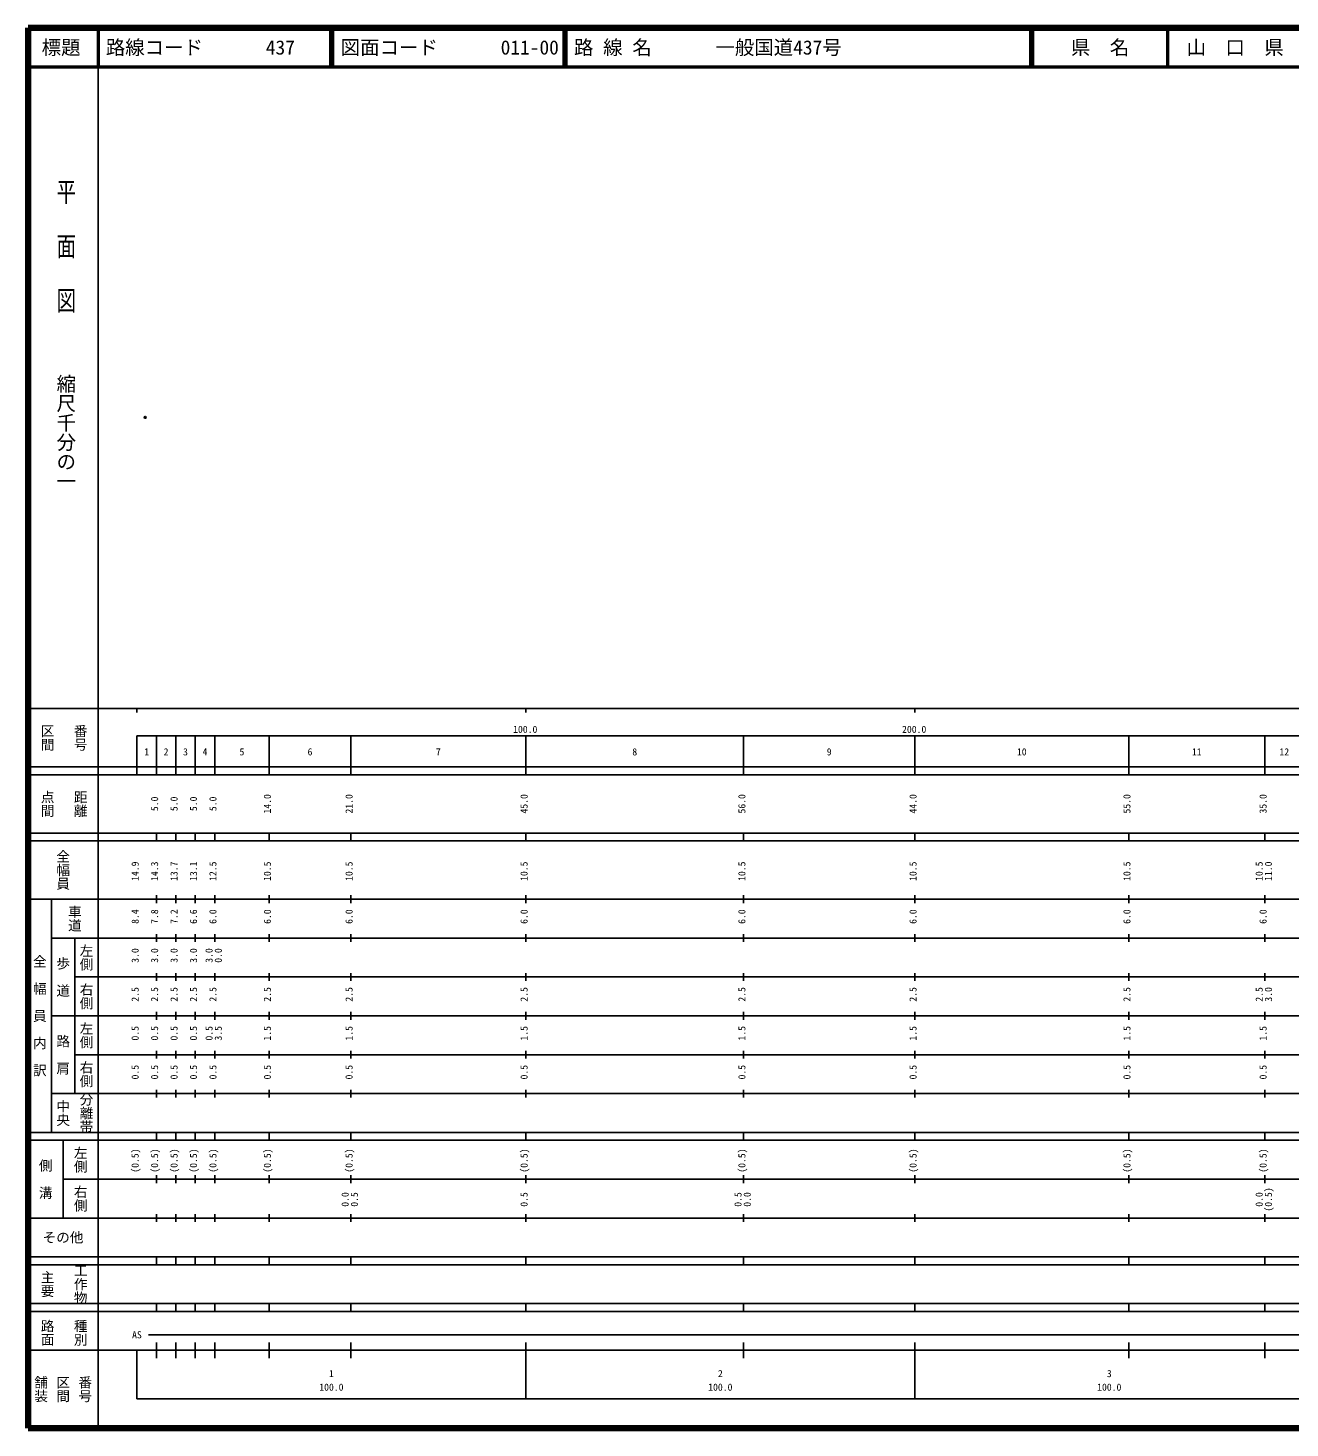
# Model space of a CAD drawing. Units: millimetres on the paper. Extents: x 40 to 680, y 20 to 380.
# Drawn here: x 40 to 364.5, y 20 to 380 of the extents above; entities that cross this region are included whole.
import ezdxf
from ezdxf.enums import TextEntityAlignment as Align

# ---------------------------------------------------------------- set-up
doc = ezdxf.new("R2010")
doc.units = ezdxf.units.MM
doc.header["$PDMODE"] = 32
doc.header["$PDSIZE"] = 0.5
doc.layers.add('M-OTRS', color=6, linetype='Continuous')
doc.layers.add('M-TTL-TXT', color=7, linetype='Continuous')
for name, color, linetype, lineweight in [('M-TTL', 2, 'Continuous', 140), ('M-TTL-BAND', 7, 'Continuous', 25), ('M-TTL-LINE', 7, 'Continuous', 50)]:
    doc.layers.add(name, color=color, linetype=linetype, lineweight=lineweight)
doc.styles.add('@ＭＳ ゴシック', font='')
doc.styles.add('ＭＳ ゴシック', font='')
doc.styles.get('@ＭＳ ゴシック').set_extended_font_data('@MS Gothic')
doc.styles.get('ＭＳ ゴシック').set_extended_font_data('MS Gothic')

msp = doc.modelspace()

# ---------------------------------------------------------------- linework, layer by layer
at = {"layer": 'M-OTRS'}
msp.add_point((70.154, 279.879), dxfattribs=at)
at = {"layer": 'M-TTL'}
for p, q in [((40, 380), (40, 20)), ((680, 380), (40, 380)), ((40, 20), (680, 20))]:
    msp.add_line(p, q, dxfattribs=at)
at = {"layer": 'M-TTL-BAND'}
for p, q in [((58, 370), (58, 20)), ((40, 205), (579, 205)), ((68, 205), (68, 204)), ((168, 205), (168, 204)), ((268, 205), (268, 204)), ((68, 198), (579, 198)), ((68, 198), (68, 188)), ((73, 188), (73, 198)), ((78, 188), (78, 198)), ((83, 188), (83, 198)), ((88, 188), (88, 198)), ((102, 188), (102, 198)), ((123, 188), (123, 198)), ((168, 188), (168, 198)), ((224, 188), (224, 198)), ((268, 188), (268, 198)), ((323, 188), (323, 198)), ((358, 188), (358, 198)), ((40, 190), (579, 190)), ((40, 188), (579, 188)), ((40, 173), (579, 173)), ((73, 171), (73, 173)), ((78, 171), (78, 173)), ((83, 171), (83, 173)), ((88, 171), (88, 173)), ((102, 171), (102, 173)), ((123, 171), (123, 173)), ((168, 171), (168, 173)), ((224, 171), (224, 173)), ((268, 171), (268, 173)), ((323, 171), (323, 173)), ((358, 171), (358, 173)), ((40, 171), (579, 171)), ((40, 156), (579, 156)), ((46, 96), (46, 156)), ((73, 155), (73, 157)), ((78, 155), (78, 157)), ((83, 155), (83, 157)), ((88, 155), (88, 157)), ((102, 155), (102, 157)), ((123, 155), (123, 157)), ((168, 155), (168, 157)), ((224, 155), (224, 157)), ((268, 155), (268, 157)), ((323, 155), (323, 157)), ((358, 155), (358, 157)), ((46, 146), (579, 146)), ((52, 146), (52, 106)), ((73, 145), (73, 147)), ((78, 145), (78, 147)), ((83, 145), (83, 147)), ((88, 145), (88, 147)), ((102, 145), (102, 147)), ((123, 145), (123, 147)), ((168, 145), (168, 147)), ((224, 145), (224, 147)), ((268, 145), (268, 147)), ((323, 145), (323, 147)), ((358, 145), (358, 147)), ((73, 135), (73, 137)), ((78, 135), (78, 137)), ((83, 135), (83, 137)), ((88, 135), (88, 137)), ((102, 135), (102, 137)), ((123, 135), (123, 137)), ((168, 135), (168, 137)), ((224, 135), (224, 137)), ((268, 135), (268, 137)), ((323, 135), (323, 137)), ((358, 135), (358, 137)), ((52, 136), (579, 136)), ((46, 126), (579, 126)), ((73, 125), (73, 127)), ((78, 125), (78, 127)), ((83, 125), (83, 127)), ((88, 125), (88, 127)), ((102, 125), (102, 127)), ((123, 125), (123, 127)), ((168, 125), (168, 127)), ((224, 125), (224, 127)), ((268, 125), (268, 127)), ((323, 125), (323, 127)), ((358, 125), (358, 127)), ((52, 116), (579, 116)), ((73, 115), (73, 117)), ((78, 115), (78, 117)), ((83, 115), (83, 117)), ((88, 115), (88, 117)), ((102, 115), (102, 117)), ((123, 115), (123, 117)), ((168, 115), (168, 117)), ((224, 115), (224, 117)), ((268, 115), (268, 117)), ((323, 115), (323, 117)), ((358, 115), (358, 117)), ((46, 106), (579, 106)), ((73, 105), (73, 107)), ((78, 105), (78, 107)), ((83, 105), (83, 107)), ((88, 105), (88, 107)), ((102, 105), (102, 107)), ((123, 105), (123, 107)), ((168, 105), (168, 107)), ((224, 105), (224, 107)), ((268, 105), (268, 107)), ((323, 105), (323, 107)), ((358, 105), (358, 107)), ((40, 96), (579, 96)), ((40, 94), (579, 94)), ((49, 94), (49, 74)), ((73, 94), (73, 96)), ((78, 94), (78, 96)), ((83, 94), (83, 96)), ((88, 94), (88, 96)), ((102, 94), (102, 96)), ((123, 94), (123, 96)), ((168, 94), (168, 96)), ((224, 94), (224, 96)), ((268, 94), (268, 96)), ((323, 94), (323, 96)), ((358, 94), (358, 96)), ((49, 84), (579, 84)), ((73, 83), (73, 85)), ((78, 83), (78, 85)), ((83, 83), (83, 85)), ((88, 83), (88, 85)), ((102, 83), (102, 85)), ((123, 83), (123, 85)), ((168, 83), (168, 85)), ((224, 83), (224, 85)), ((268, 83), (268, 85)), ((323, 83), (323, 85)), ((358, 83), (358, 85)), ((40, 74), (579, 74)), ((73, 73), (73, 75)), ((78, 73), (78, 75)), ((83, 73), (83, 75)), ((88, 73), (88, 75)), ((102, 73), (102, 75)), ((123, 73), (123, 75)), ((168, 73), (168, 75)), ((224, 73), (224, 75)), ((268, 73), (268, 75)), ((323, 73), (323, 75)), ((358, 73), (358, 75)), ((40, 64), (579, 64)), ((40, 62), (579, 62)), ((73, 62), (73, 64)), ((78, 62), (78, 64)), ((83, 62), (83, 64)), ((88, 62), (88, 64)), ((102, 62), (102, 64)), ((123, 62), (123, 64)), ((168, 62), (168, 64)), ((224, 62), (224, 64)), ((268, 62), (268, 64)), ((323, 62), (323, 64)), ((358, 62), (358, 64)), ((40, 52), (579, 52)), ((73, 50), (73, 52)), ((78, 50), (78, 52)), ((83, 50), (83, 52)), ((88, 50), (88, 52)), ((102, 50), (102, 52)), ((123, 50), (123, 52)), ((168, 50), (168, 52)), ((224, 50), (224, 52)), ((268, 50), (268, 52)), ((323, 50), (323, 52)), ((358, 50), (358, 52)), ((40, 50), (579, 50)), ((71, 44), (560, 44)), ((40, 40), (579, 40)), ((68, 40), (68, 27.5)), ((73, 38), (73, 42)), ((78, 38), (78, 42)), ((83, 38), (83, 42)), ((88, 38), (88, 42)), ((102, 38), (102, 42)), ((123, 38), (123, 42)), ((168, 27.5), (168, 42)), ((224, 38), (224, 42)), ((268, 27.5), (268, 42)), ((323, 38), (323, 42)), ((358, 38), (358, 42)), ((68, 27.5), (579, 27.5))]:
    msp.add_line(p, q, dxfattribs=at)
at = {"layer": 'M-TTL-LINE'}
for p, q in [((58, 380), (58, 370)), ((117.75, 380), (117.75, 370)), ((118.25, 380), (118.25, 370)), ((177.75, 380), (177.75, 370)), ((178.25, 380), (178.25, 370)), ((297.75, 380), (297.75, 370)), ((298.25, 380), (298.25, 370)), ((333, 380), (333, 370)), ((40, 370), (680, 370))]:
    msp.add_line(p, q, dxfattribs=at)

# ---------------------------------------------------------------- texts
at = {"layer": 'M-TTL-BAND', "style": '@ＭＳ ゴシック', "width": 1.4}
msp.add_text('平  面  図', height=3.666, rotation=270, dxfattribs=at).set_placement((49.777, 306.475), align=Align.MIDDLE_RIGHT)
at = {"layer": 'M-TTL-BAND', "style": '@ＭＳ ゴシック'}
msp.add_text('縮尺千分の一', height=3.666, rotation=270, dxfattribs=at).set_placement((49.777, 261.03), align=Align.MIDDLE_RIGHT)
for s, p in [('区間', (45, 197.5)), ('番号', (53.5, 197.5)), ('点間', (45, 180.5)), ('距離', (53.5, 180.5)), ('全幅員', (49, 163.5)), ('車道', (52, 151)), ('左側', (55, 141)), ('全\u3000幅\u3000員\u3000内\u3000訳', (43, 126)), ('歩\u3000道', (49, 136)), ('右側', (55, 131)), ('左側', (55, 121)), ('路\u3000肩', (49, 116)), ('右側', (55, 111)), ('分離帯', (55, 101)), ('中央', (49, 101)), ('左側', (53.5, 89)), ('側\u3000溝', (44.5, 84)), ('右側', (53.5, 79)), ('工作物', (53.5, 57)), ('主要', (45, 57)), ('路面', (45, 44.5)), ('種別', (53.5, 44.5)), ('舗装', (43.333, 30)), ('区間', (49, 30)), ('番号', (54.667, 30))]:
    msp.add_text(s, height=2.566, rotation=270, dxfattribs=at).set_placement(p, align=Align.MIDDLE_CENTER)
at = {"layer": 'M-TTL-BAND', "style": 'ＭＳ ゴシック'}
for s, p in [('100.0', (167.844, 198.195)), ('200.0', (267.844, 198.195)), ('1', (70.5, 192.405)), ('2', (75.5, 192.405)), ('3', (80.5, 192.405)), ('4', (85.5, 192.405)), ('5', (95, 192.405)), ('6', (112.5, 192.405)), ('7', (145.5, 192.405)), ('8', (196, 192.405)), ('9', (246, 192.405)), ('10', (295.5, 192.405)), ('11', (340.5, 192.405)), ('12', (363, 192.405)), ('AS', (68, 42.5)), ('1', (118, 32.523)), ('2', (218, 32.523)), ('3', (318, 32.523)), ('100.0', (118, 29.033)), ('100.0', (218, 29.033)), ('100.0', (318, 29.033))]:
    msp.add_text(s, height=1.833, dxfattribs=at).set_placement(p, align=Align.BOTTOM_CENTER)
for s, p in [('5.0', (74, 180.5)), ('5.0', (79, 180.5)), ('5.0', (84, 180.5)), ('5.0', (89, 180.5)), ('14.0', (103, 180.5)), ('21.0', (124, 180.5)), ('45.0', (169, 180.5)), ('56.0', (225, 180.5)), ('44.0', (269, 180.5)), ('55.0', (324, 180.5)), ('35.0', (359, 180.5)), ('14.9', (69, 163.174)), ('14.3', (74, 163.174)), ('13.7', (79, 163.174)), ('13.1', (84, 163.174)), ('12.5', (89, 163.174)), ('10.5', (103, 163.174)), ('10.5', (124, 163.174)), ('10.5', (169, 163.174)), ('10.5', (225, 163.174)), ('10.5', (269, 163.174)), ('10.5', (324, 163.174)), ('10.5', (358, 163.174)), ('11.0', (360.37, 163.174)), ('8.4', (69, 151.5)), ('7.8', (74, 151.5)), ('7.2', (79, 151.5)), ('6.6', (84, 151.5)), ('6.0', (89, 151.5)), ('6.0', (103, 151.5)), ('6.0', (124, 151.5)), ('6.0', (169, 151.5)), ('6.0', (225, 151.5)), ('6.0', (269, 151.5)), ('6.0', (324, 151.5)), ('6.0', (359, 151.5)), ('3.0', (69, 141.5)), ('3.0', (74, 141.5)), ('3.0', (79, 141.5)), ('3.0', (84, 141.5)), ('3.0', (88, 141.5)), ('0.0', (90.37, 141.5)), ('2.5', (69, 131.5)), ('2.5', (74, 131.5)), ('2.5', (79, 131.5)), ('2.5', (84, 131.5)), ('2.5', (89, 131.5)), ('2.5', (103, 131.5)), ('2.5', (124, 131.5)), ('2.5', (169, 131.5)), ('2.5', (225, 131.5)), ('2.5', (269, 131.5)), ('2.5', (324, 131.5)), ('2.5', (358, 131.5)), ('3.0', (360.37, 131.5)), ('0.5', (69, 121.5)), ('0.5', (74, 121.5)), ('0.5', (79, 121.5)), ('0.5', (84, 121.5)), ('0.5', (88, 121.5)), ('3.5', (90.37, 121.5)), ('1.5', (103, 121.5)), ('1.5', (124, 121.5)), ('1.5', (169, 121.5)), ('1.5', (225, 121.5)), ('1.5', (269, 121.5)), ('1.5', (324, 121.5)), ('1.5', (359, 121.5)), ('0.5', (69, 111.5)), ('0.5', (74, 111.5)), ('0.5', (79, 111.5)), ('0.5', (84, 111.5)), ('0.5', (89, 111.5)), ('0.5', (103, 111.5)), ('0.5', (124, 111.5)), ('0.5', (169, 111.5)), ('0.5', (225, 111.5)), ('0.5', (269, 111.5)), ('0.5', (324, 111.5)), ('0.5', (359, 111.5)), ('(0.5)', (69, 88.764)), ('(0.5)', (74, 88.764)), ('(0.5)', (79, 88.764)), ('(0.5)', (84, 88.764)), ('(0.5)', (89, 88.764)), ('(0.5)', (103, 88.764)), ('(0.5)', (124, 88.764)), ('(0.5)', (169, 88.764)), ('(0.5)', (225, 88.764)), ('(0.5)', (269, 88.764)), ('(0.5)', (324, 88.764)), ('(0.5)', (359, 88.764)), ('0.0', (123, 78.764)), ('0.5', (125.37, 78.764)), ('0.5', (169, 78.764)), ('0.5', (224, 78.764)), ('0.0', (226.37, 78.764)), ('0.0', (358, 78.764)), ('(0.5)', (360.37, 78.764))]:
    msp.add_text(s, height=1.833, rotation=90, dxfattribs=at).set_placement(p, align=Align.BOTTOM_CENTER)
msp.add_text('その他', height=2.566, dxfattribs=at).set_placement((49, 69), align=Align.MIDDLE_CENTER)
at = {"layer": 'M-TTL-TXT', "style": 'ＭＳ ゴシック'}
for s, p in [('標題', (48.5, 375)), ('県\u3000名', (315.625, 375)), ('山\u3000口\u3000県', (350.375, 375))]:
    msp.add_text(s, height=3.666, dxfattribs=at).set_placement(p, align=Align.MIDDLE_CENTER)
for s, p in [('路線コード', (60, 375)), ('437', (101.142, 375)), ('437', (101.142, 375)), ('437', (101.142, 375)), ('図面コード', (120.38, 375)), ('011-00', (161.521, 375)), ('路 線 名', (180.38, 375)), ('一般国道437号', (216.734, 375))]:
    msp.add_text(s, height=3.666, dxfattribs=at).set_placement(p, align=Align.MIDDLE_LEFT)

doc.saveas('drawing.dxf')
